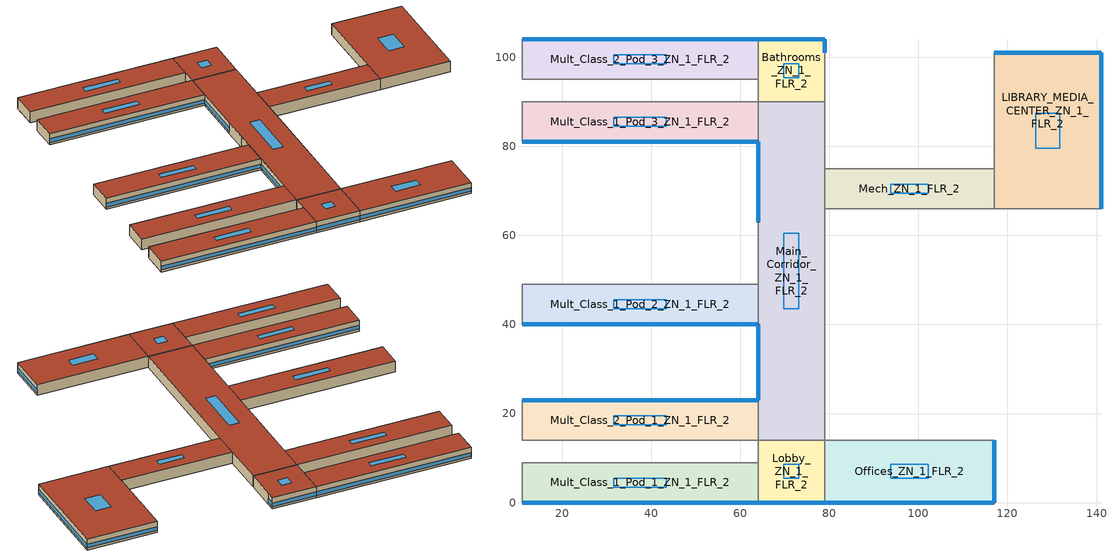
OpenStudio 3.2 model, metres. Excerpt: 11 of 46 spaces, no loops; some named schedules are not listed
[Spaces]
Bathrooms_ZN_1_FLR_2
 floor to Bathrooms_ZN_1_FLR_1: 79,104 79,90 64,90 64,104 z4
 wall outside: 79,101 79,104 64,104 z4:8
 wall to Auditorium_ZN_1_FLR_1: 79,90 79,101 z4:8
 wall to Mult_Class_2_Pod_3_ZN_1_FLR_2: 64,104 64,95 z4:8
 wall to Corridor_Pod_3_ZN_1_FLR_2: 64,95 64,90 z4:8
 wall to Main_Corridor_ZN_1_FLR_2: 64,90 79,90 z4:8
 window (BTAP-Ext-FixedWindow:U=0.220 SHGC=0.600): 79,101.03 79,103.97 z4.76:6.12; 78.97,104 64.03,104 z4.76:6.1
 roof outside: 79,90 79,104 64,104 64,90 z8
 skylight (BTAP-Ext-Skylights:U=0.220 SHGC=0.600): 73.18,95.43 73.18,98.57 69.82,98.57 69.82,95.43 z8
Offices_ZN_1_FLR_2
 floor to Offices_ZN_1_FLR_1: 117,14 117,0 79,0 79,14 z4
 wall outside: 79,0 117,0 117,14 z4:8
 wall to Lobby_ZN_1_FLR_2: 79,14 79,0 z4:8
 wall to Gym_ZN_1_FLR_1: 117,14 79,14 z4:8
 window (BTAP-Ext-FixedWindow:U=0.220 SHGC=0.600): 79.03,0 116.97,0 / 117,0.03 117,13.97 z4.76:6.1
 roof outside: 117,0 117,14 79,14 79,0 z8
 skylight (BTAP-Ext-Skylights:U=0.220 SHGC=0.600): 102.25,5.43 102.25,8.57 93.75,8.57 93.75,5.43 z8
Mech_ZN_1_FLR_2
 floor to Mech_ZN_1_FLR_1: 117,75 117,66 79,66 79,75 z4
 wall to Gym_ZN_1_FLR_1: 79,66 117,66 z4:8
 wall to Main_Corridor_ZN_1_FLR_2: 79,75 79,66 z4:8
 wall to Auditorium_ZN_1_FLR_1: 117,75 79,75 z4:8
 wall to LIBRARY_MEDIA_CENTER_ZN_1_FLR_2: 117,66 117,75 z4:8
 roof outside: 117,66 117,75 79,75 79,66 z8
 skylight (BTAP-Ext-Skylights:U=0.220 SHGC=0.600): 102.25,69.49 102.25,71.51 93.75,71.51 93.75,69.49 z8
LIBRARY_MEDIA_CENTER_ZN_1_FLR_2
 floor to Kitchen_ZN_1_FLR_1: 141,75 141,66 117,66 117,75 z4
 floor to Cafeteria_ZN_1_FLR_1: 141,101 141,75 117,75 117,101 z4
 wall outside: 141,66 141,101 117,101 z4:8
 wall to Auditorium_ZN_1_FLR_1: 117,101 117,75 z4:8
 wall to Aux_Gym_ZN_1_FLR_1: 117,66 141,66 z4:8
 window (BTAP-Ext-FixedWindow:U=0.220 SHGC=0.600): 141,66.03 141,100.97 / 140.97,101 117.03,101 z4.76:6.1
 roof outside: 141,66 141,101 117,101 117,66 z8
 skylight (BTAP-Ext-Skylights:U=0.220 SHGC=0.600): 131.68,79.59 131.68,87.41 126.32,87.41 126.32,79.59 z8
Main_Corridor_ZN_1_FLR_2
 floor to Main_Corridor_ZN_1_FLR_1: 79,90 79,14 64,14 64,90 z4
 wall outside: 64,81 64,63 / 64,40 64,23 z4:8
 wall to Gym_ZN_1_FLR_1: 79,14 79,66 z4:8
 wall to Mult_Class_1_Pod_2_ZN_1_FLR_2: 64,49 64,40 z4:8
 wall to Auditorium_ZN_1_FLR_1: 79,75 79,90 z4:8
 wall to Corridor_Pod_2_ZN_1_FLR_2: 64,54 64,49 z4:8
 wall to Mult_Class_2_Pod_1_ZN_1_FLR_2: 64,23 64,14 z4:8
 wall to Mult_Class_2_Pod_2_ZN_1_FLR_2: 64,63 64,54 z4:8
 wall to Mult_Class_1_Pod_3_ZN_1_FLR_2: 64,90 64,81 z4:8
 wall to Lobby_ZN_1_FLR_2: 64,14 79,14 z4:8
 window (BTAP-Ext-FixedWindow:U=0.220 SHGC=0.600): 64,39.97 64,23.03 / 64,80.97 64,63.03 z4.76:6.1
 roof outside: 79,14 79,90 64,90 64,14 z8
 skylight (BTAP-Ext-Skylights:U=0.220 SHGC=0.600): 73.18,43.5 73.18,60.5 69.82,60.5 69.82,43.5 z8
Mult_Class_2_Pod_1_ZN_1_FLR_2
 floor to Mult_Class_2_Pod_1_ZN_1_FLR_1: 64,23 64,14 11,14 11,23 z4
 wall outside: 64,23 11,23 z4:8
 wall to Corridor_Pod_1_ZN_1_FLR_2: 11,14 64,14 z4:8
 wall to Corner_Class_2_Pod_1_ZN_1_FLR_2: 11,23 11,14 z4:8
 window (BTAP-Ext-FixedWindow:U=0.220 SHGC=0.600): 63.97,23 11.03,23 z4.76:6.1
 roof outside: 64,14 64,23 11,23 11,14 z8
 skylight (BTAP-Ext-Skylights:U=0.220 SHGC=0.600): 43.43,17.49 43.43,19.51 31.57,19.51 31.57,17.49 z8
Mult_Class_1_Pod_1_ZN_1_FLR_2
 floor to Mult_Class_1_Pod_1_ZN_1_FLR_1: 64,9 64,0 11,0 11,9 z4
 wall outside: 11,0 64,0 z4:8
 wall to Lobby_ZN_1_FLR_2: 64,0 64,9 z4:8
 wall to Corridor_Pod_1_ZN_1_FLR_2: 64,9 11,9 z4:8
 wall to Corner_Class_1_Pod_1_ZN_1_FLR_2: 11,9 11,0 z4:8
 window (BTAP-Ext-FixedWindow:U=0.220 SHGC=0.600): 11.03,0 63.97,0 z4.76:6.1
 roof outside: 64,0 64,9 11,9 11,0 z8
 skylight (BTAP-Ext-Skylights:U=0.220 SHGC=0.600): 43.43,3.49 43.43,5.51 31.57,5.51 31.57,3.49 z8
Mult_Class_1_Pod_2_ZN_1_FLR_2
 floor to Mult_Class_1_Pod_2_ZN_1_FLR_1: 64,49 64,40 11,40 11,49 z4
 wall outside: 11,40 64,40 z4:8
 wall to Corner_Class_1_Pod_2_ZN_1_FLR_2: 11,49 11,40 z4:8
 wall to Corridor_Pod_2_ZN_1_FLR_2: 64,49 11,49 z4:8
 window (BTAP-Ext-FixedWindow:U=0.220 SHGC=0.600): 11.03,40 63.97,40 z4.76:6.1
 roof outside: 64,40 64,49 11,49 11,40 z8
 skylight (BTAP-Ext-Skylights:U=0.220 SHGC=0.600): 43.43,43.49 43.43,45.51 31.57,45.51 31.57,43.49 z8
Mult_Class_1_Pod_3_ZN_1_FLR_2
 floor to Mult_Class_1_Pod_3_ZN_1_FLR_1: 64,90 64,81 11,81 11,90 z4
 wall outside: 11,81 64,81 z4:8
 wall to Corridor_Pod_3_ZN_1_FLR_2: 64,90 11,90 z4:8
 wall to Corner_Class_1_Pod_3_ZN_1_FLR_2: 11,90 11,81 z4:8
 window (BTAP-Ext-FixedWindow:U=0.220 SHGC=0.600): 11.03,81 63.97,81 z4.76:6.1
 roof outside: 64,81 64,90 11,90 11,81 z8
 skylight (BTAP-Ext-Skylights:U=0.220 SHGC=0.600): 43.43,84.49 43.43,86.51 31.57,86.51 31.57,84.49 z8
Mult_Class_2_Pod_3_ZN_1_FLR_2
 floor to Mult_Class_2_Pod_3_ZN_1_FLR_1: 64,104 64,95 11,95 11,104 z4
 wall outside: 64,104 11,104 z4:8
 wall to Corner_Class_2_Pod_3_ZN_1_FLR_2: 11,104 11,95 z4:8
 wall to Corridor_Pod_3_ZN_1_FLR_2: 11,95 64,95 z4:8
 window (BTAP-Ext-FixedWindow:U=0.220 SHGC=0.600): 63.97,104 11.03,104 z4.76:6.1
 roof outside: 64,95 64,104 11,104 11,95 z8
 skylight (BTAP-Ext-Skylights:U=0.220 SHGC=0.600): 43.43,98.49 43.43,100.51 31.57,100.51 31.57,98.49 z8
Lobby_ZN_1_FLR_2
 floor to Lobby_ZN_1_FLR_1: 79,14 79,0 64,0 64,14 z4
 wall outside: 64,0 79,0 z4:8
 wall to Corridor_Pod_1_ZN_1_FLR_2: 64,14 64,9 z4:8
 window (BTAP-Ext-FixedWindow:U=0.220 SHGC=0.600): 64.03,0 78.97,0 z4.76:6.1
 roof outside: 79,0 79,14 64,14 64,0 z8
 skylight (BTAP-Ext-Skylights:U=0.220 SHGC=0.600): 73.18,5.43 73.18,8.57 69.82,8.57 69.82,5.43 z8
[Site]
Calgary Intl AP_AB_CAN: Latitude {deg}=51.114; Longitude {deg}=-114.02; Time Zone {hr}=-7; Elevation {m}=1084.1; Terrain=City
[Building]
SecondarySchool: North Axis {deg}=0; Default Construction Set=BTAP-Mass at hdd = 5000.0; Standards Number of Stories=2; Standards Number of Above Ground Stories=2; Standards Template=NECB2015; Standards Building Type=SecondarySchool
[ClimateZones]
Climate Zone Institution Name 1=ASHRAE; Climate Zone Document Name 1=ANSI/ASHRAE Standard 169; Climate Zone Document Year 1=2006; Climate Zone Institution Name 2=CEC; Climate Zone Document Name 2=California Climate Zone Descriptions; Climate Zone Document Year 2=1995
[Site:WaterMainsTemperature]
Calculation Method=Correlation; Annual Average Outdoor Air Temperature {C}=5; Maximum Difference In Monthly Average Outdoor Air Temperatures {deltaC}=23.3
[Site:GroundTemperature:BuildingSurface]
19.527, 19.502, 19.536, 19.598, 20.002, 21.64, 22.225, 22.375, 21.449, 20.121, 19.802, 19.633
[SizingPeriod:DesignDay] Barometric Pressure {Pa}=88961; Sky Clearness=0; Rain Indicator=0; Snow Indicator=0; Day of Month=21; Daylight Saving Time Indicator=0; Humidity Indicating Type=Wetbulb; Dry-Bulb Temperature Range Modifier Type=DefaultMultipliers
Name | Maximum Dry-Bulb Temperature {C} | Daily Dry-Bulb Temperature Range {deltaC} | Humidity Indicating Conditions at Maximum Dry-Bulb | Wind Speed {m/s} | Wind Direction {deg} | Month | Day Type | Solar Model Indicator | ASHRAE Taub | ASHRAE Taud
Calgary Intl AP Ann Clg .4% Condns DB=>MWB | 28.5 | 12.1 | 16.1 | 4.5 | 160 | 7 | SummerDesignDay | ASHRAETau | 0.339 | 2.421
Calgary Intl AP Ann Htg 99.6% Condns DB | -28.5 | 0 | -28.5 | 2.9 | 200 | 1 | WinterDesignDay | ASHRAEClearSky
[Material:NoMass] Roughness=Smooth; Thermal Absorptance=0.9; Solar Absorptance=0.7
Name | Thermal Resistance {m2-K/W} | Visible Absorptance
Typical Carpet Pad; Typical Carpet Pad 1 | 0.21648 | 0.8
Typical Insulation 1 | 5.91238 | 0.7
Typical Insulation 2 | 4.49096 | 0.7
Typical Insulation 3 | 6.17282 | 0.7
Typical Carpet Pad 2 | 1.25503 | 0.8
Typical Carpet Pad 3; Typical Carpet Pad 4 | 3.45515 | 0.8
Typical Insulation 4 | 0.454528 | 0.7
Typical Insulation 5 | 0.454545 | 0.7
[Material]
Name | Roughness | Thickness {m} | Conductivity {W/m-K} | Density {kg/m3} | Specific Heat {J/kg-K} | Thermal Absorptance | Solar Absorptance | Visible Absorptance
G05 25mm wood | MediumSmooth | 0.0254 | 0.15 | 608 | 1630 | 0.9 | 0.5 | 0.5
100mm Normalweight concrete floor 1 | MediumSmooth | 0.1016 | 2.31 | 2322 | 832
G01 13mm gypsum board 1 | Smooth | 0.0127 | 0.16 | 800 | 1090 | 0.9 | 0.7 | 0.5
4 in. Normalweight Concrete Floor 1 | MediumRough | 0.1016 | 2.31 | 2322 | 832 | 0.9 | 0.7 | 0.7
1IN Stucco 1 | Smooth | 0.0253 | 0.6918 | 1858 | 837 | 0.9 | 0.7 | 0.92
8IN CONCRETE HW RefBldg 1 | Rough | 0.2032 | 1.311 | 2240 | 836.8 | 0.9 | 0.7 | 0.7
1/2IN Gypsum 1 | Smooth | 0.0127 | 0.16 | 784.9 | 830 | 0.9 | 0.4 | 0.4
Metal Roof Surface 1; F08 Metal surface 1 | Smooth | 0.0008 | 45.28 | 7824 | 500 | 0.9 | 0.7 | 0.7
6 in. Normalweight Concrete Floor 1; 6 in. Normalweight Concrete Floor 2; 6 in. Normalweight Concrete Floor 3 | MediumRough | 0.1524 | 2.31 | 2322 | 832 | 0.9 | 0.7 | 0.7
[Construction]
BTAP-Int-Partition; BTAP-Int-Door: G05 25mm wood
BTAP-Int-Floor: 100mm Normalweight concrete floor 1, Typical Carpet Pad
BTAP-Int-Wall: G01 13mm gypsum board 1, G01 13mm gypsum board 1
BTAP-Int-Ceiling: Typical Carpet Pad, 100mm Normalweight concrete floor 1
BTAP-Int-Window: SimpleGlazing
BTAP-Ext-Floor-Mass:U-0.162: Typical Insulation 1, 4 in. Normalweight Concrete Floor 1, Typical Carpet Pad 1
BTAP-Ext-Wall-Mass:U-0.21: 1IN Stucco 1, 8IN CONCRETE HW RefBldg 1, Typical Insulation 2, 1/2IN Gypsum 1
BTAP-Ext-Roof-Metal:U-0.162: Metal Roof Surface 1, Typical Insulation 3
BTAP-Grnd-Floor-Mass:U-0.757: 6 in. Normalweight Concrete Floor 1, Typical Carpet Pad 2
BTAP-Grnd-Wall-Mass:U-0.284: 6 in. Normalweight Concrete Floor 2, Typical Carpet Pad 3
BTAP-Grnd-Roof-Mass:U-0.284: 6 in. Normalweight Concrete Floor 3, Typical Carpet Pad 4
BTAP-Ext-FixedWindow:U=0.220 SHGC=0.600; BTAP-Ext-GlassDoors:U=0.220 SHGC=0.600; BTAP-Ext-Skylights:U=0.220 SHGC=0.600; BTAP-Ext-DaylightDomes:U=0.220 SHGC=0.600; BTAP-Ext-DaylightDiffuser:U=0.220 SHGC=0.600: SimpleGlazing:U=0.220 SHGC=0.600
BTAP-Ext-Door:U-2.2: F08 Metal surface 1, Typical Insulation 4
BTAP-Ext-OverHeadDoor:U-2.2: Typical Insulation 5
[DefaultConstructionSet]
BTAP-Mass at hdd = 5000.0: Default Exterior Surface Constructions=BTAP-Mass at hdd = 5000.0; Default Interior Surface Constructions=Default Surface Constructions 2; Default Ground Contact Surface Constructions=BTAP-Mass at hdd = 5000.0 1; Default Exterior SubSurface Constructions=BTAP-Mass at hdd = 5000.0; Default Interior SubSurface Constructions=Default Sub Surface Constructions 2; Interior Partition Construction=BTAP-Int-Partition
[DefaultSurfaceConstructions]
Name | Floor Construction | Wall Construction | Roof Ceiling Construction
Default Surface Constructions 2 | BTAP-Int-Floor | BTAP-Int-Wall | BTAP-Int-Ceiling
BTAP-Mass at hdd = 5000.0 | BTAP-Ext-Floor-Mass:U-0.162 | BTAP-Ext-Wall-Mass:U-0.21 | BTAP-Ext-Roof-Metal:U-0.162
BTAP-Mass at hdd = 5000.0 1 | BTAP-Grnd-Floor-Mass:U-0.757 | BTAP-Grnd-Wall-Mass:U-0.284 | BTAP-Grnd-Roof-Mass:U-0.284
[DefaultSubSurfaceConstructions]
Name | Fixed Window Construction | Operable Window Construction | Door Construction | Glass Door Construction | Overhead Door Construction | Skylight Construction | Tubular Daylight Dome Construction | Tubular Daylight Diffuser Construction
Default Sub Surface Constructions 2 | BTAP-Int-Window | BTAP-Int-Window | BTAP-Int-Door
BTAP-Mass at hdd = 5000.0 | BTAP-Ext-FixedWindow:U=0.220 SHGC=0.600 | BTAP-Ext-FixedWindow:U=0.220 SHGC=0.600 | BTAP-Ext-Door:U-2.2 | BTAP-Ext-GlassDoors:U=0.220 SHGC=0.600 | BTAP-Ext-OverHeadDoor:U-2.2 | BTAP-Ext-Skylights:U=0.220 SHGC=0.600 | BTAP-Ext-DaylightDomes:U=0.220 SHGC=0.600 | BTAP-Ext-DaylightDiffuser:U=0.220 SHGC=0.600
[WindowMaterial:SimpleGlazingSystem] U-Factor {W/m2-K}=2.2; Solar Heat Gain Coefficient=0.6; Visible Transmittance=0.21
SimpleGlazing; SimpleGlazing:U=0.220 SHGC=0.600
[Space] Building Story=Building Story 2; Part of Total Floor Area=Yes
Name | Space Type | Thermal Zone
Bathrooms_ZN_1_FLR_2 | Space Function Washroom - other-sch-D | WET_ST=Washroom - other-sch-D_FL=Building Story 2_SCHD
LIBRARY_MEDIA_CENTER_ZN_1_FLR_2 | Space Function Library reading area | ALL_ST=Library reading area_FL=Building Story 2_SCH=C
Mult_Class_1_Pod_3_ZN_1_FLR_2; Mult_Class_1_Pod_1_ZN_1_FLR_2; Mult_Class_1_Pod_2_ZN_1_FLR_2 | Space Function Classroom/Lecture hall/Training room other | ALL_ST=Classroom/Lecture hall/Training room other_FL=Building Story 2_SCH=D 1
Offices_ZN_1_FLR_2 | Space Function Office enclosed <= 25 m2 | ALL_ST=Office enclosed <= 25 m2_FL=Building Story 2_SCH=A
Mult_Class_2_Pod_3_ZN_1_FLR_2; Mult_Class_2_Pod_1_ZN_1_FLR_2 | Space Function Classroom/Lecture hall/Training room other | ALL_ST=Classroom/Lecture hall/Training room other_FL=Building Story 2_SCH=D 3
Mech_ZN_1_FLR_2 | Space Function Electrical/Mechanical room-sch-D | WILD_ST=Electrical/Mechanical room-sch-D_FL=Building Story 2_SCH=D
Main_Corridor_ZN_1_FLR_2 | Space Function Corridor/Transition area other-sch-D | WILD_ST=Corridor/Transition area other-sch-D_FL=Building Story 2_SCH=D
Lobby_ZN_1_FLR_2 | Space Function Lobby - other | ALL_ST=Lobby - other_FL=Building Story 2_SCH=C
[BuildingStory]
Building Story 2: Nominal Z Coordinate {m}=4
[SpaceType] Standards Building Type=Space Function
Name | Default Schedule Set | Design Specification Outdoor Air Object | Standards Space Type
Space Function Washroom - other-sch-D | Space Function Washroom - other-sch-D Schedule Set | Space Function Washroom - other-sch-D Ventilation | Washroom - other-sch-D
Space Function Classroom/Lecture hall/Training room other | Space Function Classroom/Lecture hall/Training room other Schedule Set | Space Function Classroom/Lecture hall/Training room other Ventilation | Classroom/Lecture hall/Training room other
Space Function Corridor/Transition area other-sch-D | Space Function Corridor/Transition area other-sch-D Schedule Set | Space Function Corridor/Transition area other-sch-D Ventilation | Corridor/Transition area other-sch-D
Space Function Library reading area | Space Function Library reading area Schedule Set | Space Function Library reading area Ventilation | Library reading area
Space Function Lobby - other | Space Function Lobby - other Schedule Set | Space Function Lobby - other Ventilation | Lobby - other
Space Function Electrical/Mechanical room-sch-D | Space Function Electrical/Mechanical room-sch-D Schedule Set | Space Function Electrical/Mechanical room-sch-D Ventilation | Electrical/Mechanical room-sch-D
Space Function Office enclosed <= 25 m2 | Space Function Office enclosed <= 25 m2 Schedule Set | Space Function Office enclosed <= 25 m2 Ventilation | Office enclosed <= 25 m2
[People:Definition]
Space Function Library reading area People Definition: Number of People Calculation Method=People/Area; People per Space Floor Area {person/m2}=0.0500182; Fraction Radiant=0.3
[People] Work Efficiency Schedule=Work Efficiency Schedule; Clothing Insulation Schedule=Clothing Schedule; Air Velocity Schedule=Air Velocity Schedule; Multiplier=1
Name | People Definition | Space or SpaceType
Space Function Classroom/Lecture hall/Training room other People | Space Function Classroom/Lecture hall/Training room other People Definition | Space Function Classroom/Lecture hall/Training room other
Space Function Library reading area People | Space Function Library reading area People Definition | Space Function Library reading area
Space Function Office enclosed <= 25 m2 People | Space Function Office enclosed <= 25 m2 People Definition | Space Function Office enclosed <= 25 m2
Space Function Washroom - other-sch-D People | Space Function Washroom - other-sch-D People Definition | Space Function Washroom - other-sch-D
[Lights:Definition]
Space Function Library reading area Lights Definition: Design Level Calculation Method=Watts/Area; Watts per Space Floor Area {W/m2}=11.5042; Fraction Radiant=0.5; Fraction Visible=0.2
[Lights] Fraction Replaceable=1
Name | Lights Definition | Space or SpaceType
Space Function Classroom/Lecture hall/Training room other Lights | Space Function Classroom/Lecture hall/Training room other Lights Definition | Space Function Classroom/Lecture hall/Training room other
Space Function Library reading area Lights | Space Function Library reading area Lights Definition | Space Function Library reading area
Space Function Office enclosed <= 25 m2 Lights | Space Function Office enclosed <= 25 m2 Lights Definition | Space Function Office enclosed <= 25 m2
Space Function Washroom - other-sch-D Lights | Space Function Washroom - other-sch-D Lights Definition | Space Function Washroom - other-sch-D
[ElectricEquipment:Definition]
Space Function Library reading area Elec Equip Definition: Design Level Calculation Method=Watts/Area; Watts per Space Floor Area {W/m2}=1.00036; Fraction Radiant=0.5
[ElectricEquipment]
Name | Electric Equipment Definition | Space or SpaceType
Space Function Classroom/Lecture hall/Training room other Elec Equip | Space Function Classroom/Lecture hall/Training room other Elec Equip Definition | Space Function Classroom/Lecture hall/Training room other
Space Function Library reading area Elec Equip | Space Function Library reading area Elec Equip Definition | Space Function Library reading area
Space Function Office enclosed <= 25 m2 Elec Equip | Space Function Office enclosed <= 25 m2 Elec Equip Definition | Space Function Office enclosed <= 25 m2
Space Function Washroom - other-sch-D Elec Equip | Space Function Washroom - other-sch-D Elec Equip Definition | Space Function Washroom - other-sch-D
[DesignSpecification:OutdoorAir] Outdoor Air Method=Sum
Name | Outdoor Air Flow per Person {m3/s-person}
Space Function Classroom/Lecture hall/Training room other Ventilation | 0.0285646
Space Function Library reading area Ventilation | 0.0304689
Space Function Office enclosed <= 25 m2 Ventilation | 0.0142188
Space Function Washroom - other-sch-D Ventilation | 0.228517
[DefaultScheduleSet] People Activity Level Schedule=NECB-Activity; Infiltration Schedule=Always On
Name | Number of People Schedule | Lighting Schedule | Electric Equipment Schedule
Space Function Classroom/Lecture hall/Training room other Schedule Set; Space Function Washroom - other-sch-D Schedule Set | NECB-D-Occupancy | NECB-D-Occupancy-NECB-D-Lighting-0.5-0.0-0.67-Light Ruleset | NECB-D-Electric-Equipment
Space Function Library reading area Schedule Set | NECB-C-Occupancy | NECB-C-Occupancy-NECB-C-Lighting-0.0-0.0-0.67-Light Ruleset | NECB-C-Electric-Equipment
Space Function Office enclosed <= 25 m2 Schedule Set | NECB-A-Occupancy | NECB-A-Occupancy-NECB-A-Lighting-0.3-0.1-0.67-Light Ruleset | NECB-A-Electric-Equipment
[ThermostatSetpoint:DualSetpoint]
Name | Heating Setpoint Temperature Schedule | Cooling Setpoint Temperature Schedule
Space Function Washroom - other-sch-D Thermostat 6; Space Function Classroom/Lecture hall/Training room other Thermostat 51; Space Function Classroom/Lecture hall/Training room other Thermostat 56; Space Function Electrical/Mechanical room-sch-D Thermostat 5; Space Function Corridor/Transition area other-sch-D Thermostat 18 | NECB-D-Thermostat Setpoint-Heating | NECB-D-Thermostat Setpoint-Cooling
Space Function Lobby - other Thermostat 6; Space Function Library reading area Thermostat 3 | NECB-C-Thermostat Setpoint-Heating | NECB-C-Thermostat Setpoint-Cooling
Space Function Office enclosed <= 25 m2 Thermostat 6 | NECB-A-Thermostat Setpoint-Heating | NECB-A-Thermostat Setpoint-Cooling
[SpaceInfiltration:DesignFlowRate] Schedule=Always On Discrete; Design Flow Rate Calculation Method=Flow/ExteriorArea; Flow per Exterior Surface Area {m3/s-m2}=0.00025; Constant Term Coefficient=0; Temperature Term Coefficient=0; Velocity Term Coefficient=0.224; Velocity Squared Term Coefficient=0
Name | Space or SpaceType
Bathrooms_ZN_1_FLR_2 Infiltration | Bathrooms_ZN_1_FLR_2
LIBRARY_MEDIA_CENTER_ZN_1_FLR_2 Infiltration | LIBRARY_MEDIA_CENTER_ZN_1_FLR_2
Lobby_ZN_1_FLR_2 Infiltration | Lobby_ZN_1_FLR_2
Main_Corridor_ZN_1_FLR_2 Infiltration | Main_Corridor_ZN_1_FLR_2
Mech_ZN_1_FLR_2 Infiltration | Mech_ZN_1_FLR_2
Mult_Class_1_Pod_1_ZN_1_FLR_2 Infiltration | Mult_Class_1_Pod_1_ZN_1_FLR_2
Mult_Class_1_Pod_2_ZN_1_FLR_2 Infiltration | Mult_Class_1_Pod_2_ZN_1_FLR_2
Mult_Class_1_Pod_3_ZN_1_FLR_2 Infiltration | Mult_Class_1_Pod_3_ZN_1_FLR_2
Mult_Class_2_Pod_1_ZN_1_FLR_2 Infiltration | Mult_Class_2_Pod_1_ZN_1_FLR_2
Mult_Class_2_Pod_3_ZN_1_FLR_2 Infiltration | Mult_Class_2_Pod_3_ZN_1_FLR_2
Offices_ZN_1_FLR_2 Infiltration | Offices_ZN_1_FLR_2
[ThermalZone] Use Ideal Air Loads=No
Name | Thermostat
WET_ST=Washroom - other-sch-D_FL=Building Story 2_SCHD | Space Function Washroom - other-sch-D Thermostat 6
ALL_ST=Lobby - other_FL=Building Story 2_SCH=C | Space Function Lobby - other Thermostat 6
ALL_ST=Classroom/Lecture hall/Training room other_FL=Building Story 2_SCH=D 1 | Space Function Classroom/Lecture hall/Training room other Thermostat 51
ALL_ST=Office enclosed <= 25 m2_FL=Building Story 2_SCH=A | Space Function Office enclosed <= 25 m2 Thermostat 6
ALL_ST=Classroom/Lecture hall/Training room other_FL=Building Story 2_SCH=D 3 | Space Function Classroom/Lecture hall/Training room other Thermostat 56
ALL_ST=Library reading area_FL=Building Story 2_SCH=C | Space Function Library reading area Thermostat 3
WILD_ST=Electrical/Mechanical room-sch-D_FL=Building Story 2_SCH=D | Space Function Electrical/Mechanical room-sch-D Thermostat 5
WILD_ST=Corridor/Transition area other-sch-D_FL=Building Story 2_SCH=D | Space Function Corridor/Transition area other-sch-D Thermostat 18
[Foundation:Kiva] Wall Height Above Grade {m}=0; Wall Depth Below Slab {m}=0
Bldg Kiva Foundation; Corner_Class_2_Pod_2_ZN_1_FLR_1_Floor Kiva Foundation; Corner_Class_2_Pod_3_ZN_1_FLR_1_Floor Kiva Foundation; Corner_Class_1_Pod_2_ZN_1_FLR_1_Floor Kiva Foundation; Corner_Class_1_Pod_3_ZN_1_FLR_1_Floor Kiva Foundation; Mult_Class_1_Pod_2_ZN_1_FLR_1_Floor Kiva Foundation; Mult_Class_1_Pod_3_ZN_1_FLR_1_Floor Kiva Foundation; Mult_Class_2_Pod_2_ZN_1_FLR_1_Floor Kiva Foundation; Mult_Class_2_Pod_3_ZN_1_FLR_1_Floor Kiva Foundation; Corridor_Pod_2_ZN_1_FLR_1_Floor Kiva Foundation; Corridor_Pod_3_ZN_1_FLR_1_Floor Kiva Foundation
[Foundation:Kiva:Settings]

